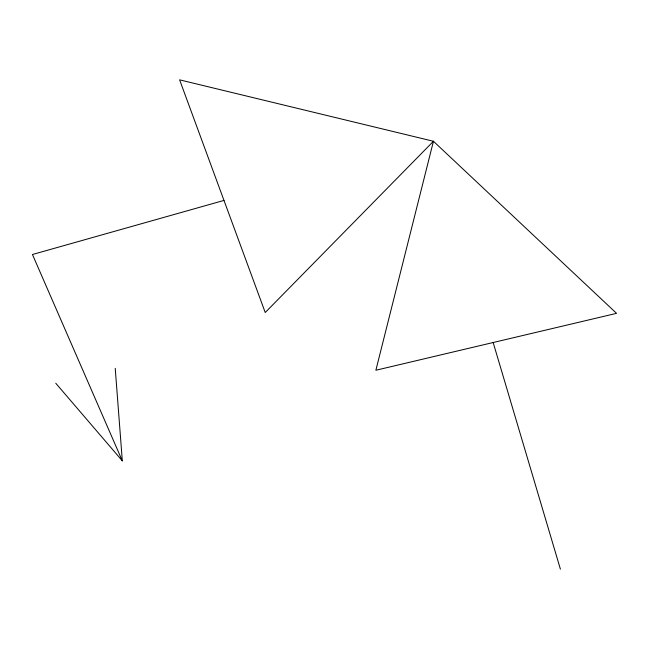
<?xml version="1.0" encoding="UTF-8"?>
<svg xmlns="http://www.w3.org/2000/svg" width="649" height="649" viewBox="0 0 649 649"><rect width="100%" height="100%" fill="white"/><g stroke="black" fill="none" stroke-linecap="round" stroke-linejoin="round"><path stroke-width="0.97" d="M223.978 200.419L32.45 254.505L122.312 460.847L115.23 368.332M55.765 383.251L122.312 460.847M493.159 342.518L560.411 569.157M433.443 141.271L375.876 370.246L616.55 313.345L433.443 141.271L179.611 79.843L265.23 312.51L433.443 141.271"/></g></svg>
